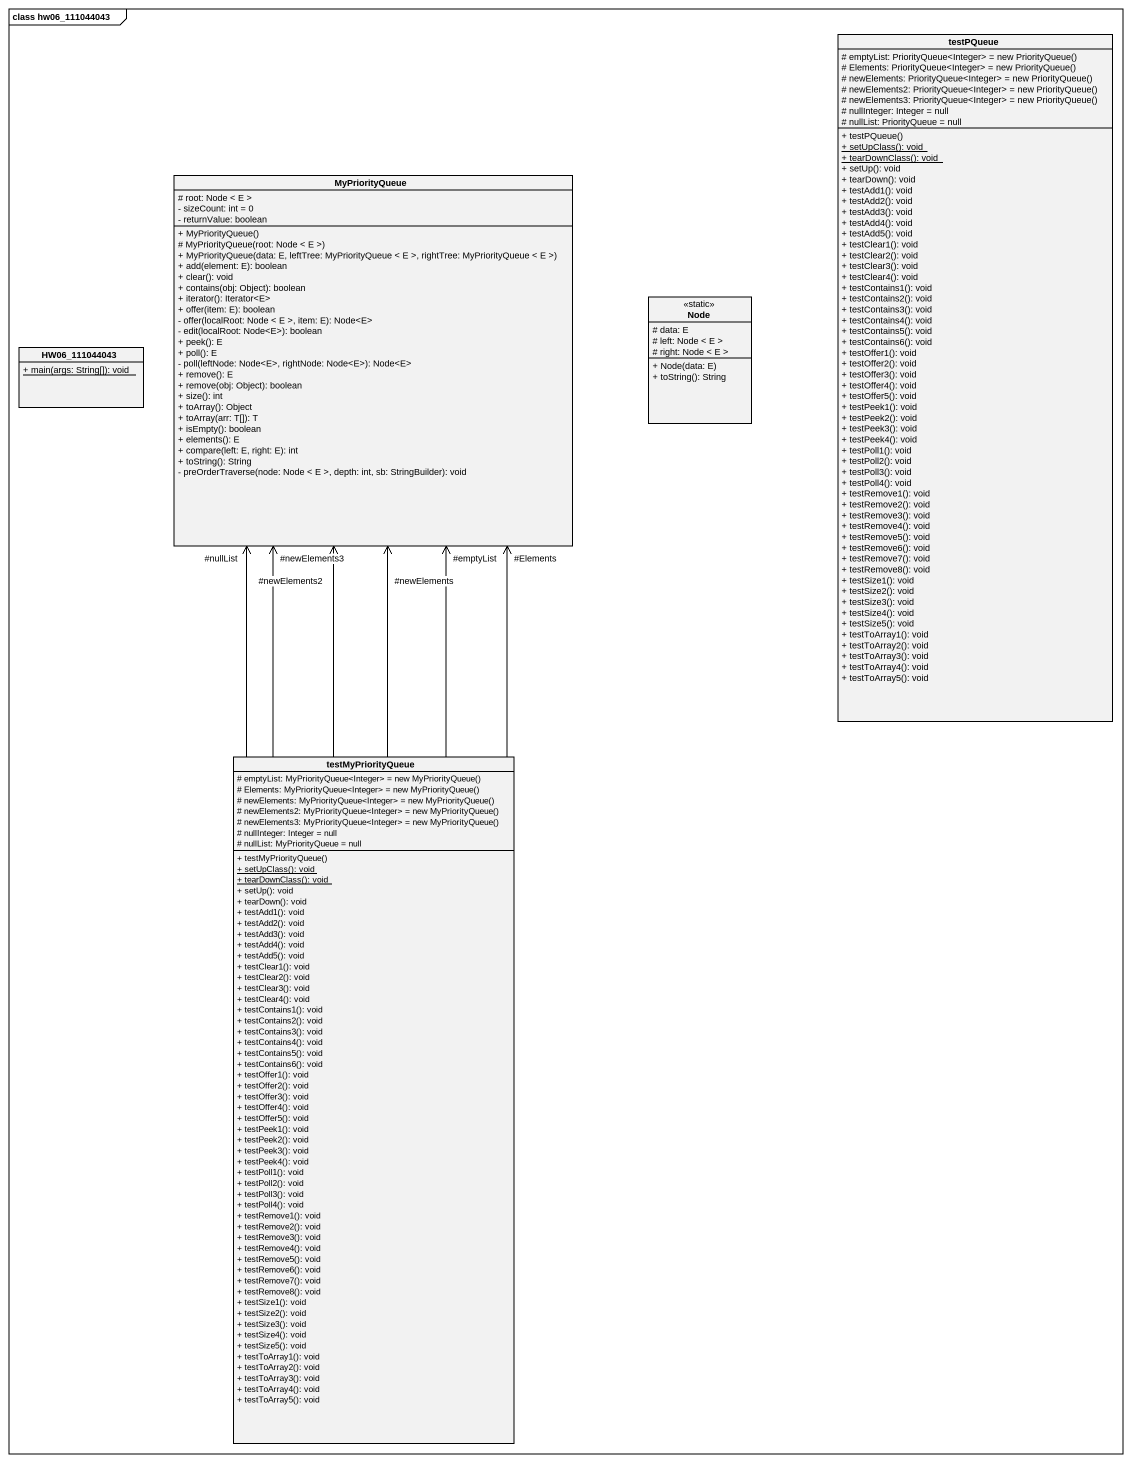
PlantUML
@startuml
mainframe class hw06_111044043
hide circle
hide empty members
skinparam classAttributeIconSize 0
class testPQueue {
  {field} # emptyList: PriorityQueue<Integer> = new PriorityQueue()
  {field} # Elements: PriorityQueue<Integer> = new PriorityQueue()
  {field} # newElements: PriorityQueue<Integer> = new PriorityQueue()
  {field} # newElements2: PriorityQueue<Integer> = new PriorityQueue()
  {field} # newElements3: PriorityQueue<Integer> = new PriorityQueue()
  # nullInteger: Integer = null
  # nullList: PriorityQueue = null
  + testPQueue()
  {static} + setUpClass(): void
  {static} + tearDownClass(): void
  + setUp(): void
  + tearDown(): void
  + testAdd1(): void
  + testAdd2(): void
  + testAdd3(): void
  + testAdd4(): void
  + testAdd5(): void
  + testClear1(): void
  + testClear2(): void
  + testClear3(): void
  + testClear4(): void
  + testContains1(): void
  + testContains2(): void
  + testContains3(): void
  + testContains4(): void
  + testContains5(): void
  + testContains6(): void
  + testOffer1(): void
  + testOffer2(): void
  + testOffer3(): void
  + testOffer4(): void
  + testOffer5(): void
  + testPeek1(): void
  + testPeek2(): void
  + testPeek3(): void
  + testPeek4(): void
  + testPoll1(): void
  + testPoll2(): void
  + testPoll3(): void
  + testPoll4(): void
  + testRemove1(): void
  + testRemove2(): void
  + testRemove3(): void
  + testRemove4(): void
  + testRemove5(): void
  + testRemove6(): void
  + testRemove7(): void
  + testRemove8(): void
  + testSize1(): void
  + testSize2(): void
  + testSize3(): void
  + testSize4(): void
  + testSize5(): void
  + testToArray1(): void
  + testToArray2(): void
  + testToArray3(): void
  + testToArray4(): void
  + testToArray5(): void
}
class MyPriorityQueue {
  # root: Node < E >
  - sizeCount: int = 0
  - returnValue: boolean
  + MyPriorityQueue()
  # MyPriorityQueue(root: Node < E >)
  + MyPriorityQueue(data: E, leftTree: MyPriorityQueue < E >, rightTree: MyPriorityQueue < E >)
  + add(element: E): boolean
  + clear(): void
  + contains(obj: Object): boolean
  + iterator(): Iterator<E>
  + offer(item: E): boolean
  - offer(localRoot: Node < E >, item: E): Node<E>
  - edit(localRoot: Node<E>): boolean
  + peek(): E
  + poll(): E
  - poll(leftNode: Node<E>, rightNode: Node<E>): Node<E>
  + remove(): E
  + remove(obj: Object): boolean
  + size(): int
  + toArray(): Object
  + toArray(arr: T[]): T
  + isEmpty(): boolean
  + elements(): E
  + compare(left: E, right: E): int
  + toString(): String
  - preOrderTraverse(node: Node < E >, depth: int, sb: StringBuilder): void
}
class "Node" as Node_ <<static>> {
  # data: E
  # left: Node < E >
  # right: Node < E >
  + Node(data: E)
  + toString(): String
}
class HW06_111044043 {
  {static} + main(args: String[]): void
}
class testMyPriorityQueue {
  {field} # emptyList: MyPriorityQueue<Integer> = new MyPriorityQueue()
  {field} # Elements: MyPriorityQueue<Integer> = new MyPriorityQueue()
  {field} # newElements: MyPriorityQueue<Integer> = new MyPriorityQueue()
  {field} # newElements2: MyPriorityQueue<Integer> = new MyPriorityQueue()
  {field} # newElements3: MyPriorityQueue<Integer> = new MyPriorityQueue()
  # nullInteger: Integer = null
  # nullList: MyPriorityQueue = null
  + testMyPriorityQueue()
  {static} + setUpClass(): void
  {static} + tearDownClass(): void
  + setUp(): void
  + tearDown(): void
  + testAdd1(): void
  + testAdd2(): void
  + testAdd3(): void
  + testAdd4(): void
  + testAdd5(): void
  + testClear1(): void
  + testClear2(): void
  + testClear3(): void
  + testClear4(): void
  + testContains1(): void
  + testContains2(): void
  + testContains3(): void
  + testContains4(): void
  + testContains5(): void
  + testContains6(): void
  + testOffer1(): void
  + testOffer2(): void
  + testOffer3(): void
  + testOffer4(): void
  + testOffer5(): void
  + testPeek1(): void
  + testPeek2(): void
  + testPeek3(): void
  + testPeek4(): void
  + testPoll1(): void
  + testPoll2(): void
  + testPoll3(): void
  + testPoll4(): void
  + testRemove1(): void
  + testRemove2(): void
  + testRemove3(): void
  + testRemove4(): void
  + testRemove5(): void
  + testRemove6(): void
  + testRemove7(): void
  + testRemove8(): void
  + testSize1(): void
  + testSize2(): void
  + testSize3(): void
  + testSize4(): void
  + testSize5(): void
  + testToArray1(): void
  + testToArray2(): void
  + testToArray3(): void
  + testToArray4(): void
  + testToArray5(): void
}
testMyPriorityQueue -up-> "#newElements3" MyPriorityQueue
testMyPriorityQueue -up-> "#nullList" MyPriorityQueue
testMyPriorityQueue -up-> "#Elements" MyPriorityQueue
testMyPriorityQueue -up-> "#emptyList" MyPriorityQueue
testMyPriorityQueue -up-> "#newElements" MyPriorityQueue
testMyPriorityQueue -up-> "#newElements2" MyPriorityQueue
@enduml
